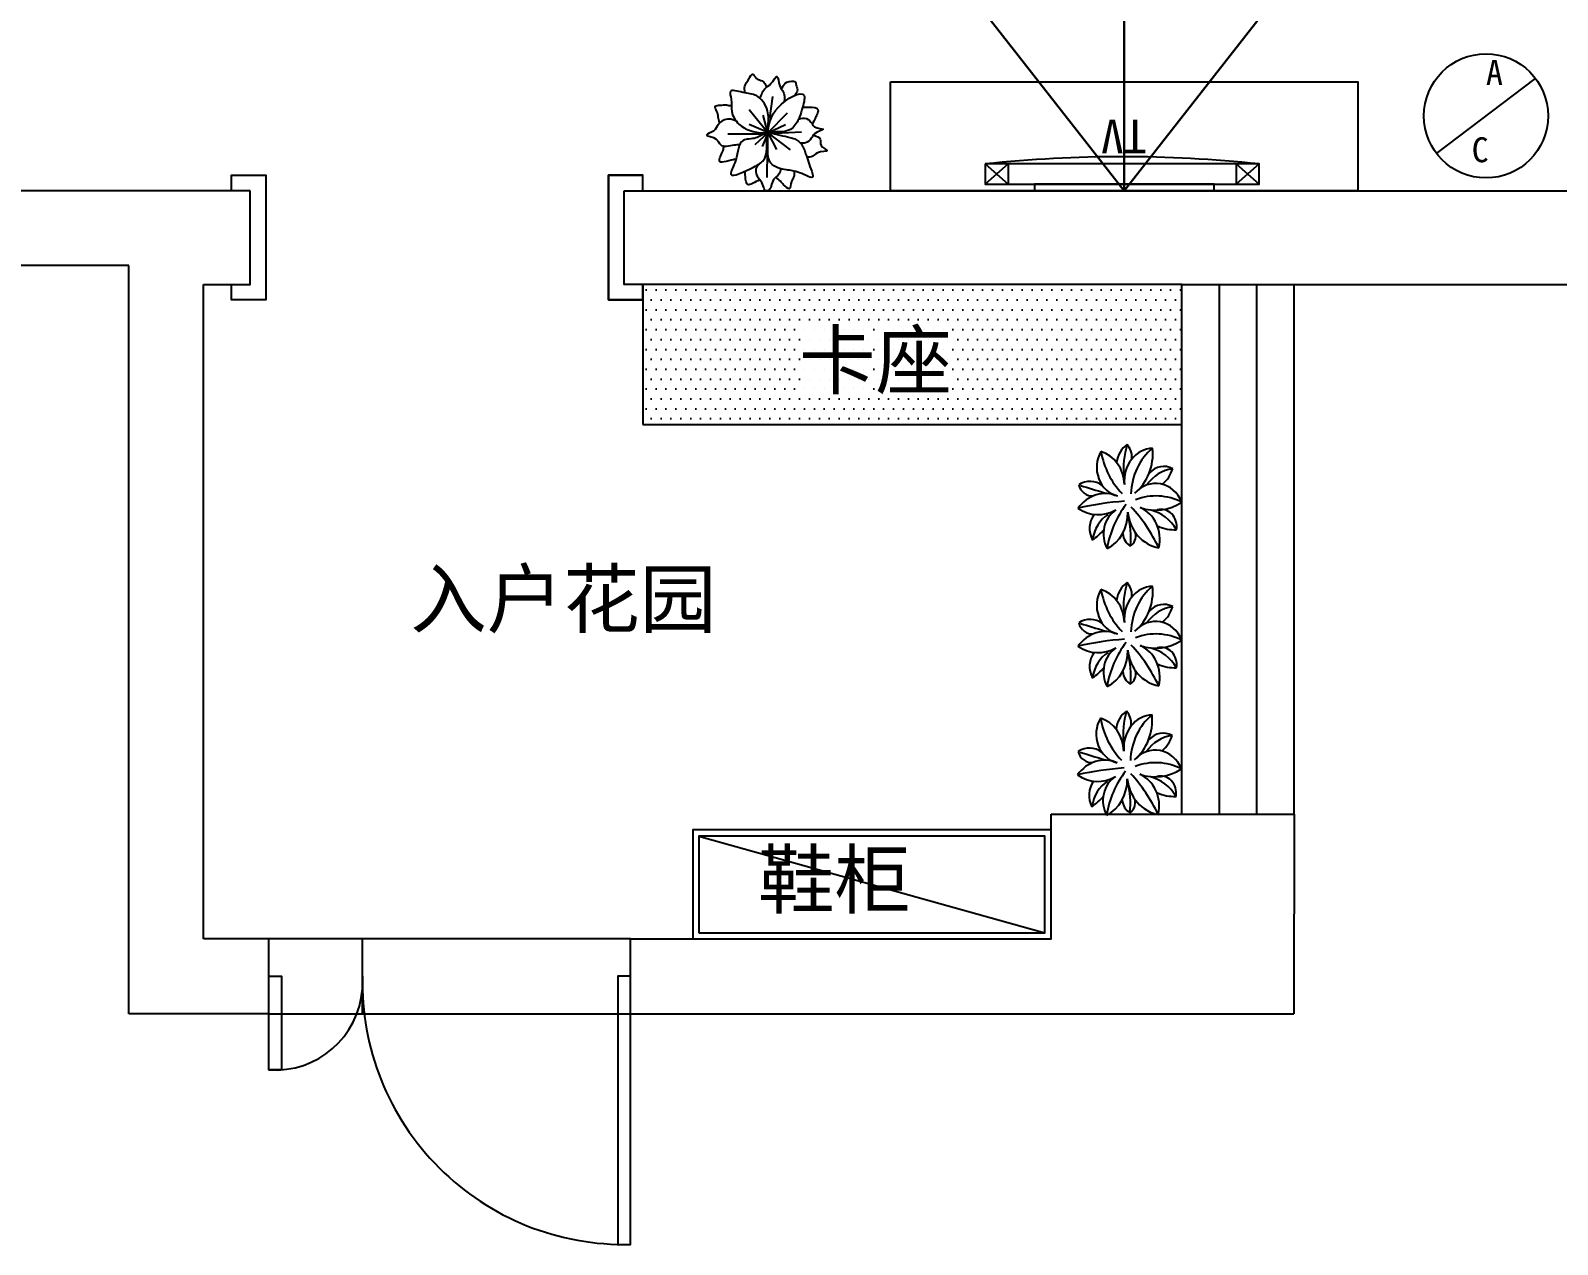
# Model space of a CAD drawing. Header units: millimetres. Extents: x -1705246 to 222838, y -3231245 to 126310.
# Drawn here: x 8414 to 13314, y 103645 to 107540 of the extents above; entities that cross this region are included whole.
import ezdxf

# ---------------------------------------------------------------- set-up
doc = ezdxf.new("R2010")
doc.units = ezdxf.units.MM
doc.layers.add('墙', color=5, linetype='Continuous', lineweight=30)
doc.layers.add('辅助', color=146, linetype='Continuous', lineweight=9)
for name, color, linetype in [('家具内线', 8, 'Continuous'), ('家具外线', 1, 'Continuous'), ('标注', 3, 'Continuous')]:
    doc.layers.add(name, color=color, linetype=linetype)
doc.styles.get("Standard").update_dxf_attribs({"font": ''})
doc.styles.add('仿宋', font='')
doc.styles.get('Standard').set_extended_font_data('SimSun')
doc.styles.get('仿宋').set_extended_font_data('SimSun')

# ---------------------------------------------------------------- blocks, each defined once
blk = doc.blocks.new('tyj')
at = {"color": 251}
for p, q in [((3845342.5, -666687.2), (3845342.5, -668378.8)), ((3845342.5, -668378.8), (3844465.5, -667258.2)), ((3845342.5, -668378.8), (3846219.5, -667258.2))]:
    blk.add_line(p, q, dxfattribs=at)
at = {"layer": '辅助', "color": 5, "lineweight": -3}
for p, q in [((3844896.4, -668292.5), (3844969.6, -668357.4)), ((3844969.6, -668292.5), (3844896.4, -668357.4)), ((3844969.6, -668292.5), (3844969.6, -668357.4)), ((3845701.7, -668292.5), (3845774.9, -668357.4)), ((3845774.9, -668292.5), (3845701.7, -668357.4)), ((3845701.7, -668292.5), (3845701.7, -668357.4))]:
    blk.add_line(p, q, dxfattribs=at)
for points in [[(3844896.4, -668292.5), (3844896.4, -668357.4), (3845774.9, -668357.4), (3845774.9, -668292.5)], [(3845054, -668357.4), (3845054, -668378.8), (3845631, -668378.8), (3845631, -668357.4)]]:
    blk.add_lwpolyline(points, close=True, dxfattribs=at)
blk.add_arc((3845335.6, -672448.9), 4179.6, 83.9671, 96.0329, dxfattribs=at)
at = {"layer": '标注', "color": 251, "insert": (3845414.7, -668150.4), "char_height": 108.33, "width": 557.749, "attachment_point": 7, "rotation": 180}
blk.add_mtext('TV', dxfattribs=at)
blk = doc.blocks.new('MK-ZW-022')
at = {"layer": '家具内线'}
for p, q in [((-132898.1, 5657.5), (-132889, 5726.2)), ((-132904.9, 5609.8), (-132964.9, 5683.7)), ((-132905, 5611.5), (-132964, 5636.4)), ((-132904.9, 5609.8), (-132920, 5666.3)), ((-132904.9, 5609.8), (-132841.9, 5673.8)), ((-132904.9, 5609.8), (-132847.7, 5636.4)), ((-132924.1, 5605.7), (-133033.2, 5606.1)), ((-132904.9, 5609.8), (-132946.6, 5571.6)), ((-132904.7, 5608.6), (-132922.5, 5565.8)), ((-132904.9, 5609.8), (-132876.8, 5556.7)), ((-132904.9, 5609.8), (-132832.7, 5555.8)), ((-132899.2, 5608.1), (-132797, 5613.1)), ((-132906.7, 5553.3), (-132908, 5467))]:
    blk.add_line(p, q, dxfattribs=at)
at = {"layer": '家具外线'}
for points in [[(-132978.1, 5738.9), (-132978.4, 5759.3), (-132964.7, 5784), (-132953.7, 5798.6), (-132940.9, 5784), (-132922.7, 5776.7), (-132908.1, 5754.8)], [(-132929.2, 5720.2), (-132913, 5752.7), (-132894.8, 5767.9), (-132875.2, 5790.4), (-132866.4, 5760.8), (-132855.2, 5741.5), (-132851.1, 5721.2), (-132852.4, 5710.7)], [(-132904.9, 5605.7), (-132871.4, 5691.8), (-132788.3, 5729.8), (-132795.2, 5684.8), (-132805.5, 5654.3), (-132831.9, 5620.9), (-132909, 5608.7), (-132943.4, 5593.5), (-132984, 5585.4), (-133008.3, 5520.6), (-133023.1, 5477.3), (-132950.5, 5500.3), (-132918.1, 5522.6), (-132908.9, 5587.1), (-132904.9, 5609.8), (-132893.7, 5608.7), (-132857.2, 5600.6), (-132799.4, 5577.3), (-132783.2, 5542.9), (-132763.9, 5487.1), (-132759.9, 5469.9), (-132802.5, 5482), (-132845.1, 5491.2), (-132894.8, 5512.5), (-132904.9, 5562.1), (-132903.9, 5628), (-132905.9, 5680.7), (-132941.4, 5729.3), (-132985, 5739.5), (-133024.6, 5742.5), (-133022.5, 5718.2), (-133020.5, 5678.7), (-132997.2, 5638.1), (-132920.1, 5609.8), (-132904.9, 5609.8)], [(-132860.2, 5750.8), (-132849.1, 5769), (-132821.4, 5775.3), (-132818.2, 5774.5), (-132813.5, 5763.4), (-132809.5, 5748.4), (-132818.2, 5730.2)], [(-133059.7, 5642.4), (-133063.6, 5660.6), (-133068.4, 5678.8), (-133073.1, 5695.4), (-133058.1, 5698.6), (-133037.5, 5699.4), (-133020.9, 5696.2)], [(-132793, 5691.8), (-132770.2, 5692.7), (-132743.7, 5684.5), (-132746.4, 5669), (-132752.8, 5656.2), (-132762, 5637.9)], [(-133004, 5646.3), (-133029.6, 5654.3), (-133063.1, 5637.1), (-133079.3, 5615.8), (-133100.8, 5603.3), (-133070.2, 5589.5), (-133057, 5572.3), (-133012.4, 5571.2), (-132994.6, 5573.1)], [(-132805.9, 5654.3), (-132780.4, 5655.6), (-132762.5, 5639.4), (-132754.4, 5629.3), (-132727.3, 5621.5), (-132754.4, 5606.7), (-132765.1, 5592.6), (-132783.4, 5577.4), (-132799.7, 5577.2)], [(-132756.5, 5602), (-132736.4, 5589.6), (-132733.6, 5569.5), (-132714.5, 5553.1), (-132745.5, 5545.8), (-132762, 5533.9), (-132778.4, 5532.1)], [(-133009, 5525.3), (-133038.3, 5518.2), (-133058.9, 5518.2), (-133056.5, 5534), (-133047.8, 5553.8), (-133045.4, 5567.2)], [(-132863.1, 5495.4), (-132868.4, 5478), (-132886.6, 5459.8), (-132904.9, 5424.3), (-132911, 5424.3), (-132919.1, 5439.5), (-132941.4, 5479), (-132940.4, 5499.3), (-132934.3, 5509.4)], [(-132821.3, 5489.2), (-132821.3, 5468.2), (-132828.6, 5453.6), (-132835.9, 5430.8), (-132854.2, 5443.5), (-132864.2, 5454.5), (-132879.2, 5468.4)], [(-132931.4, 5458.9), (-132953.6, 5447.8), (-132969.4, 5444.6), (-132974.2, 5452.5), (-132976.6, 5469.9), (-132978.1, 5487.3)]]:
    blk.add_spline(points, degree=3, dxfattribs=at)
blk = doc.blocks.new('MK-ZW-0219')
at = {"layer": '家具内线'}
for centre, major_axis, start_param, end_param in [((-135139.7, 5784.6), (0, 251), 1.768065, 2.394191), ((-135080.3, 5681.5), (0, 231.4), 1.236152, 1.684397), ((-135091.1, 5591.2), (0, 193.4), 0.639486, 1.52962), ((-135114.9, 5540.5), (0, 140.8), 0.122173, 0.899859), ((-134529.1, 9071.4), (0, 3586.7), 2.859263, 2.883945), ((-135184.2, 5365.7), (0, 227), -0.422616, 0.324932), ((-135226.6, 4458.4), (0, 1119.1), 0.057769, 0.208197), ((-135082.9, 5372.7), (0, 291.9), 0.851058, 1.394467), ((-135594.3, 5176.5), (0, 530), -1.079212, -0.769242), ((-135227.3, 5404), (0, 146), -0.986532, -0.211254), ((-135285, 5433.5), (0, 116), 0.529927, 1.415675), ((-135484.4, 5460.4), (0, 245.1), 4.598653, 5.009933)]:
    blk.add_ellipse(centre, major_axis=major_axis, ratio=0.897571, start_param=start_param, end_param=end_param, dxfattribs=at)
at = {"layer": '家具外线'}
for centre, major_axis, start_param, end_param in [((-135290.3, 5684.3), (0, 93.5), 0.993138, 2.941338), ((-135387.5, 5625.5), (0, 114), -1.536179, -0.266269), ((-135241.8, 5690.8), (0, 77), 0.524495, 1.44463), ((-135190.6, 5640.4), (0, 106.1), 0.043698, 1.674423), ((-135311.7, 5717.6), (0, 56), 4.636915, 5.505824), ((-135337.4, 5729.9), (0, 159.8), 3.782582, 4.816003), ((-135158.7, 5614.3), (0, 73.2), -0.445664, 0.775754), ((-135395.9, 5559), (0, 80.4), -0.590484, 0.523971), ((-135185.1, 5529.4), (0, 103.6), -1.139226, 0.796843), ((-135222.2, 5716.4), (0, 108.5), 3.800502, 4.372702), ((-135346.4, 5475.8), (0, 124.8), -0.359457, 0.901022), ((-135390.7, 5641.2), (0, 47.7), 1.837662, 3.28234), ((-135369.5, 5669.3), (0, 136.6), 2.58517, 3.623046), ((-135271.2, 5470.4), (0, 90.5), 0.536111, 2.111388), ((-135387.2, 5538.6), (0, 125.8), 3.564494, 4.731128), ((-135157.7, 5556), (0, 130.8), 1.685863, 2.993944), ((-135185.2, 5733.5), (0, 186.3), 2.842055, 3.671774), ((-135269.4, 5453.9), (0, 108.8), 4.459149, 5.917613), ((-135167.2, 5494), (0, 55.7), 4.540681, 6.538815), ((-135334.6, 5488.2), (0, 69.8), 0.866574, 2.12611), ((-135123.6, 5651.3), (0, 166.9), 2.774119, 3.178977), ((-135522.4, 5679), (0, 272.5), 3.724097, 3.920593), ((-135247.1, 5476.5), (0, 48.6), 1.664297, 2.699348), ((-135283.3, 5465.9), (0, 38.6), 3.671935, 4.903974)]:
    blk.add_ellipse(centre, major_axis=major_axis, ratio=0.897571, start_param=start_param, end_param=end_param, dxfattribs=at)

msp = doc.modelspace()

# ---------------------------------------------------------------- hatches: boundary and pattern name
h = msp.add_hatch()
h.set_pattern_fill('DOTS', color=41, scale=20, style=0)
h.set_pattern_definition([(0, (84034.016, 107437.725), (15.875, 31.75), [0, -31.75])])
h.paths.add_polyline_path([(12109.2, 106275.5), (12109.2, 106725.5), (10379.2, 106725.5), (10379.2, 106275.5)])

# ---------------------------------------------------------------- linework, layer by layer
at = {"color": 250}
for p, q in [((12926.2, 107145.7), (13243.7, 107386.3)), ((12109.2, 105025.5), (12109.2, 106725.5)), ((12109.2, 105025.5), (12109.2, 106725.5)), ((12469.2, 105025.5), (12469.2, 106725.5)), ((10559.2, 104955.5), (11669.2, 104645.5)), ((10339.2, 104625.5), (9179.2, 104625.5)), ((9479.2, 104385.5), (9479.2, 104625.5)), ((9179.2, 104385.5), (10339.2, 104385.5))]:
    msp.add_line(p, q, dxfattribs=at)
for p, q in [((10269.2, 106675.5), (10269.2, 107075.5)), ((10269.2, 107075.5), (10379.2, 107075.5)), ((10379.2, 107025.5), (10379.2, 107075.5)), ((9119.2, 107025.5), (4639.2, 107025.5)), ((9119.2, 106725.5), (9119.2, 107025.5)), ((9119.2, 106725.5), (9119.2, 107025.5)), ((10319.2, 106725.5), (10319.2, 107025.5)), ((10319.2, 107025.5), (13394.2, 107025.5)), ((8729.2, 106785.5), (1209.2, 106785.5)), ((8729.2, 104385.5), (8729.2, 106785.5)), ((8969.2, 104625.5), (8969.2, 106725.5)), ((8969.2, 106725.5), (9119.2, 106725.5)), ((12109.2, 106725.5), (10319.2, 106725.5)), ((12109.2, 106725.5), (12349.2, 106725.5)), ((12349.2, 106725.5), (13674.2, 106725.5)), ((10379.2, 106675.5), (10269.2, 106675.5)), ((11689.2, 104625.5), (11689.2, 105025.5)), ((11689.2, 105025.5), (12109.2, 105025.5)), ((12109.2, 105025.5), (12469.2, 105025.5)), ((12469.2, 105025.5), (12468.6, 104385.5)), ((9179.2, 104625.5), (8969.2, 104625.5)), ((9179.2, 104385.5), (9179.2, 104625.5)), ((10339.2, 104385.5), (10339.2, 104625.5)), ((10339.2, 104625.5), (11689.2, 104625.5)), ((10339.2, 104385.5), (10339.2, 104625.5)), ((9179.2, 104385.5), (8729.2, 104385.5)), ((10339.2, 104385.5), (12468.6, 104385.5))]:
    msp.add_line(p, q)
at = {"color": 1}
for p, q in [((12229.2, 105025.5), (12229.2, 106725.5)), ((12349.2, 105025.5), (12349.2, 106725.5))]:
    msp.add_line(p, q, dxfattribs=at)
for points in [[(11174.1, 107375.5), (12674.1, 107375.5), (12674.1, 107025.5), (11174.1, 107025.5)], [(9119.2, 107025.5), (9059.2, 107025.5), (9059.2, 107075.5), (9169.2, 107075.5), (9169.2, 106675.5), (9059.2, 106675.5), (9059.2, 106725.5), (9119.2, 106725.5)], [(10319.2, 107025.5), (10379.2, 107025.5), (10379.2, 107075.5), (10269.2, 107075.5), (10269.2, 106675.5), (10379.2, 106675.5), (10379.2, 106725.5), (10319.2, 106725.5)], [(10379.2, 106275.5), (12109.2, 106275.5), (12109.2, 106725.5), (10379.2, 106725.5)], [(10539.2, 104625.5), (11689.2, 104625.5), (11689.2, 104975.5), (10539.2, 104975.5)]]:
    msp.add_lwpolyline(points, close=True, dxfattribs=at)
at = {"color": 250}
msp.add_lwpolyline([(10559.2, 104645.5), (11669.2, 104645.5), (11669.2, 104955.5), (10559.2, 104955.5)], close=True, dxfattribs=at)
at = {"color": 8}
for points in [[(9179.2, 104505.5), (9219.2, 104505.5), (9219.2, 104205.5), (9179.2, 104205.5)], [(10339.2, 104505.5), (10299.2, 104505.5), (10299.2, 103645.5), (10339.2, 103645.5)]]:
    msp.add_lwpolyline(points, close=True, dxfattribs=at)
at = {"color": 1}
msp.add_circle((13084.9, 107266), 199.2, dxfattribs=at)
at = {"color": 250}
for centre, radius, start, end in [((10319.2, 104485.5), 840.2, 178.6361, 271.3639), ((9199.2, 104485.5), 280.7, 265.9144, 355.9144)]:
    msp.add_arc(centre, radius, start, end, dxfattribs=at)

# ---------------------------------------------------------------- block references
at = {"layer": '墙', "color": 5, "lineweight": -3}
msp.add_blockref('tyj', (-3833418.4, 775404.2), dxfattribs=at)
at = {"layer": '标注'}
for name, p in [('MK-ZW-022', (143684.8, 101601.6)), ('MK-ZW-0219', (147209.8, 100453.8)), ('MK-ZW-0219', (147209.8, 100011.1)), ('MK-ZW-0219', (147208.1, 99598.2))]:
    msp.add_blockref(name, p, dxfattribs=at)

# ---------------------------------------------------------------- texts
at = {"color": 0, "attachment_point": 1, "style": '仿宋'}
for s, insert, char_height, width in [('A', (13084.7, 107445.4), 80, 63.014), ('C', (13038.9, 107197.3), 80, 63.014), ('卡座', (10880.3, 106571.9), 180, 1047.911), ('入户花园', (9632.8, 105806.5), 180, 1047.911), ('鞋柜', (10748.9, 104906.1), 180, 1047.911)]:
    msp.add_mtext(s, dxfattribs=dict(at, insert=insert, char_height=char_height, width=width))

doc.saveas('drawing.dxf')
